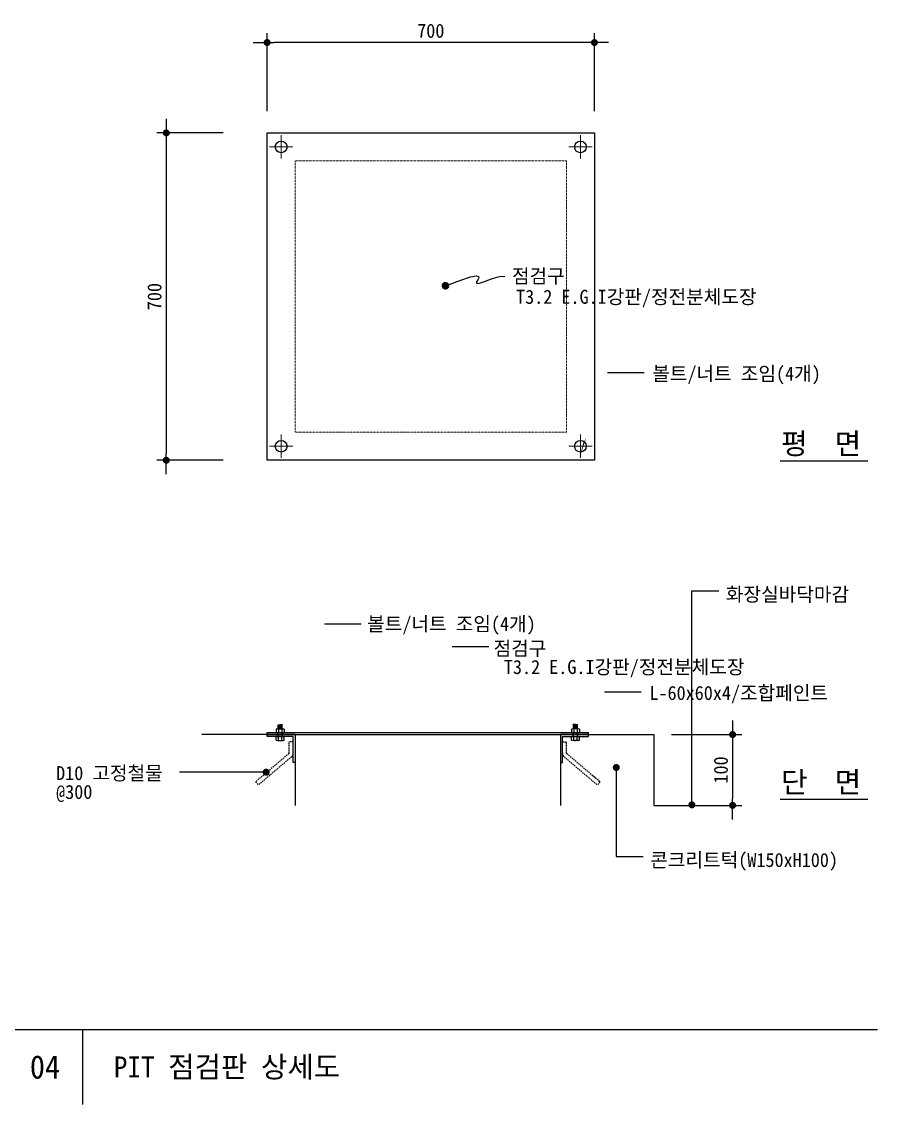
# Model space of a CAD drawing. Header units: millimetres. Extents: x 209 to 75467, y 6568 to 12199.
# Drawn here: x 5726 to 7556, y 9438 to 11753 of the extents above; entities that cross this region are included whole.
import ezdxf
from ezdxf.enums import TextEntityAlignment as Align

# ---------------------------------------------------------------- set-up
doc = ezdxf.new("R2010")
doc.units = ezdxf.units.MM
doc.header["$MEASUREMENT"] = 0
for name, pattern in [('CEN', [62, 60, -1, 0, -1]), ('HIDDEN', [0.375, 0.25, -0.125]), ('HIDDEN2', [0.1875, 0.125, -0.0625])]:
    doc.linetypes.add(name, pattern=pattern)
doc.layers.get('0').update_dxf_attribs({"linetype": 'CONTINUOUS'})
for name, color, linetype in [('313', 7, 'CONTINUOUS'), ('CA-ANNO-TEXT', 3, 'CONTINUOUS'), ('TABL', 7, 'CONTINUOUS')]:
    doc.layers.add(name, color=color, linetype=linetype)
for name, color, linetype, lineweight in [('A-CNTL', 1, 'CEN', 15), ('A-DIMS', 7, 'CONTINUOUS', 25), ('A-ELEV-LIN2', 7, 'CONTINUOUS', 25), ('A-MKXS-LEAD', 7, 'CONTINUOUS', 25), ('A-MKXS-TEXT1', 3, 'CONTINUOUS', 25), ('A-MKXX-SYMB', 7, 'CONTINUOUS', 25), ('A-XXXX-HID', 8, 'HIDDEN', 18), ('A-XXXX-SYMB', 7, 'CONTINUOUS', 25), ('A-XXXX-TXT1', 3, 'CONTINUOUS', 25)]:
    doc.layers.add(name, color=color, linetype=linetype, lineweight=lineweight)
doc.styles.add('HY울릉도L', font='H2GTRE.TTF')
doc.styles.add('돋움체', font='')
doc.styles.get('돋움체').set_extended_font_data('DotumChe')
doc.dimstyles.new('CDIM', dxfattribs={"dimtxt": 3, "dimasz": 1.5, "dimexe": 2, "dimexo": 1, "dimgap": 1, "dimtad": 1, "dimdec": 0, "dimrnd": 0.5, "dimzin": 0, "dimdsep": 32, "dimlunit": 6, "dimtxsty": 'HY울릉도L', "dimblk1": '_CIDOT', "dimblk2": '_CIDOT', "dimsah": 1, "dimcen": 5.5, "dimclrd": 2, "dimclre": 2, "dimclrt": 7, "dimadec": 0, "dimazin": 0, "dimtfac": 1, "dimtdec": 0, "dimtix": 1, "dimtmove": 2, "dimatfit": 1, "dimldrblk": '_CIDOT', "dimfxl": 1, "dimtolj": 1, "dimtzin": 0, "dimlwd": -1, "dimarcsym": 0})

# ---------------------------------------------------------------- blocks, each defined once
blk = doc.blocks.new('_CIDOT')
at = {"color": 0, "linetype": 'ByBlock'}
blk.add_line((2, 0), (-1, 0), dxfattribs=at)
at = {"color": 0, "linetype": 'ByBlock', "const_width": 0.5}
blk.add_lwpolyline([(-0.25, 0, 1), (0.25, 0, 1)], format="xyb", close=True, dxfattribs=at)
blk = doc.blocks.new('*D237')
at = {"layer": 'A-DIMS', "lineweight": -2, "transparency": 16777216}
for p, q in [((6251.441588510257, 11561.58150630106), (6251.441588510257, 11728.01573595043)), ((6951.441588510257, 11561.58150630106), (6951.441588510257, 11728.01573595043))]:
    blk.add_line(p, q, dxfattribs=at)
at = {"layer": 'A-DIMS', "transparency": 16777216}
blk.add_line((6936.441588510257, 11708.01573595043), (6266.441588510257, 11708.01573595043), dxfattribs=at)
at = {"layer": 'A-DIMS', "transparency": 16777216, "xscale": 15, "yscale": 15, "zscale": 15, "rotation": 180}
blk.add_blockref('_CIDOT', (6251.441588510257, 11708.01573595043), dxfattribs=at)
at = {"layer": 'A-DIMS', "transparency": 16777216, "xscale": 15, "yscale": 15, "zscale": 15}
blk.add_blockref('_CIDOT', (6951.441588510257, 11708.01573595043), dxfattribs=at)
at = {"layer": 'A-DIMS', "color": 3, "transparency": 16777216, "insert": (6601.441588510257, 11733.03570931927), "char_height": 30, "attachment_point": 5, "style": '돋움체'}
blk.add_mtext('\\A1;700', dxfattribs=at)
blk = doc.blocks.new('*D238')
at = {"layer": 'A-DIMS', "lineweight": -2, "transparency": 16777216}
for p, q in [((6157.322358892729, 11514.87962695996), (6015.671561087445, 11514.87962695996)), ((6157.322358892729, 10814.87962695996), (6015.671561087445, 10814.87962695996))]:
    blk.add_line(p, q, dxfattribs=at)
at = {"layer": 'A-DIMS', "transparency": 16777216}
blk.add_line((6035.671561087445, 11499.87962695996), (6035.671561087445, 10829.87962695996), dxfattribs=at)
at = {"layer": 'A-DIMS', "transparency": 16777216, "xscale": 15, "yscale": 15, "zscale": 15}
for p, rotation in [((6035.671561087445, 11514.87962695996), 90), ((6035.671561087445, 10814.87962695996), 270)]:
    blk.add_blockref('_CIDOT', p, dxfattribs=dict(at, rotation=rotation))
at = {"layer": 'A-DIMS', "color": 3, "transparency": 16777216, "insert": (6010.651587718602, 11164.87962695996), "char_height": 30, "attachment_point": 5, "rotation": 90, "style": '돋움체'}
blk.add_mtext('\\A1;700', dxfattribs=at)
blk = doc.blocks.new('*D258')
at = {"layer": 'A-DIMS', "lineweight": -2, "transparency": 16777216}
for p, q in [((7116.545801536246, 10228.43547978314), (7266.92439228524, 10228.43547978314)), ((7116.545801536246, 10077.04727249509), (7266.92439228524, 10077.04727249509))]:
    blk.add_line(p, q, dxfattribs=at)
at = {"layer": 'A-DIMS', "transparency": 16777216}
blk.add_line((7246.92439228524, 10213.43547978314), (7246.92439228524, 10092.04727249509), dxfattribs=at)
at = {"layer": 'A-DIMS', "transparency": 16777216, "xscale": 15, "yscale": 15, "zscale": 15}
for p, rotation in [((7246.92439228524, 10228.43547978314), 90), ((7246.92439228524, 10077.04727249509), 270)]:
    blk.add_blockref('_CIDOT', p, dxfattribs=dict(at, rotation=rotation))
at = {"layer": 'A-DIMS', "color": 3, "transparency": 16777216, "insert": (7221.904418916398, 10152.74137613911), "char_height": 30, "attachment_point": 5, "rotation": 90, "style": '돋움체'}
blk.add_mtext('\\A1;100', dxfattribs=at)

msp = doc.modelspace()

# ---------------------------------------------------------------- linework, layer by layer
at = {"layer": '313', "color": 7, "linetype": 'Continuous'}
for p, q in [((7078.223277635603, 10228.43547978314), (7078.223277635603, 10077.04727249509)), ((7078.223277635603, 10077.04727249509), (7187.540720419391, 10077.04727249509))]:
    msp.add_line(p, q, dxfattribs=at)
at = {"layer": 'A-CNTL'}
for p, q in [((6281.441588510257, 11509.87962695996), (6281.441588510257, 11459.87962695996)), ((6921.441588510257, 11509.87962695996), (6921.441588510257, 11459.87962695996)), ((6306.441588510257, 11484.87962695996), (6256.441588510257, 11484.87962695996)), ((6896.441588510257, 11484.87962695996), (6946.441588510257, 11484.87962695996)), ((6281.441588510257, 10819.87962695996), (6281.441588510257, 10869.87962695996)), ((6921.441588510257, 10819.87962695996), (6921.441588510257, 10869.87962695996)), ((6306.441588510257, 10844.87962695996), (6256.441588510257, 10844.87962695996)), ((6896.441588510257, 10844.87962695996), (6946.441588510257, 10844.87962695996))]:
    msp.add_line(p, q, dxfattribs=at)
at = {"layer": 'A-ELEV-LIN2'}
for p, q in [((6251.441588510257, 10814.87962695996), (6251.441588510257, 11514.87962695996)), ((6251.441588510257, 11514.87962695996), (6951.441588510257, 11514.87962695996)), ((6951.441588510257, 11514.87962695996), (6951.441588510257, 10814.87962695996)), ((6951.441588510257, 10814.87962695996), (6251.441588510257, 10814.87962695996)), ((6251.441588510257, 10232.93547978314), (6938.9113561513, 10232.93547978311)), ((6251.441588510257, 10228.43547978314), (6251.441588510257, 10232.93547978314)), ((6938.9113561513, 10228.43547978314), (6938.9113561513, 10232.93547978314)), ((6311.441588510257, 10228.43547978314), (6112.129667025954, 10228.43547978314)), ((6251.441588510257, 10228.43547978314), (6938.9113561513, 10228.43547978314)), ((6311.441588510257, 10228.43547978314), (6311.441588510257, 10077.04727249509)), ((6878.9113561513, 10228.43547978314), (6878.9113561513, 10077.04727249509)), ((6878.9113561513, 10228.43547978314), (7078.223277635603, 10228.43547978314))]:
    msp.add_line(p, q, dxfattribs=at)
for points in [[(6307.441588510257, 10224.43547978314), (6251.441588510257, 10224.43547978314), (6251.441588510257, 10228.43547978314), (6311.441588510257, 10228.43547978314), (6311.441588510257, 10168.43547978314), (6307.441588510257, 10168.43547978311)], [(6882.9113561513, 10224.43547978314), (6938.9113561513, 10224.43547978314), (6938.9113561513, 10228.43547978314), (6878.9113561513, 10228.43547978314), (6878.9113561513, 10168.43547978314), (6882.9113561513, 10168.43547978311)]]:
    msp.add_lwpolyline(points, close=True, dxfattribs=at)
for centre in [(6281.441588510257, 11484.87962695996), (6921.441588510257, 11484.87962695996), (6281.441588510257, 10844.87962695996), (6921.441588510257, 10844.87962695996)]:
    msp.add_circle(centre, 12.5, dxfattribs=at)
at = {"layer": 'A-MKXS-LEAD'}
for p, q in [((7057.716152158799, 11002.01397093653), (6979.083426263242, 11002.01397093653)), ((6452.873788077559, 10464.6462301969), (6374.241062182002, 10464.6462301969)), ((6725.911963463979, 10416.18482320106), (6647.279237568422, 10416.18482320106)), ((7051.309623222965, 10319.10374073721), (6972.676897327408, 10319.10374073721)), ((6249.400886497824, 10148.10922366678), (6063.831553283817, 10148.10922366678)), ((6249.45200770162, 10143.8489300211), (6255.45200770162, 10143.8489300211)), ((6249.45200770162, 10143.8489300211), (6255.45200770162, 10143.8489300211)), ((6249.45200770162, 10143.8489300211), (6255.45200770162, 10143.8489300211))]:
    msp.add_line(p, q, dxfattribs=at)
for points in [[(6632.807981050231, 11188.04118394999), (6665.392132195411, 11200.32658053845), (6686.623971194327, 11206.9581281491), (6698.704900898665, 11209.10739242415), (6703.836324160111, 11207.94593900578), (6704.219643830351, 11204.64533353619), (6702.056262761071, 11200.37714165755), (6699.547583803957, 11196.31292901208), (6698.895009810694, 11193.62426124195), (6701.782241828529, 11193.18108989811), (6707.822173686938, 11194.64691016655), (6716.10999741096, 11197.38360314197), (6725.740905025632, 11200.75304991911), (6735.810088555991, 11204.11713159269), (6745.412740027074, 11206.83772925745), (6753.644051463918, 11208.2767240081), (6759.599214891561, 11207.79599693937)], [(7159.850879790756, 10078.1580932619), (7159.850879790756, 10535.84492927838), (7217.175652554521, 10535.84492927838)], [(6998.171876248613, 10158.03238175953), (6998.171876248613, 9967.824563501701), (7055.496649012377, 9967.824563501701)]]:
    msp.add_lwpolyline(points, dxfattribs=at)
for points, const_width in [([(6628.661954122254, 11188.45539617686, 1), (6636.95400798566, 11187.62697171567, 1)], 8.00000000000138), ([(6994.422026248591, 10158.03238175953, 1), (7001.921726248635, 10158.03238175953, 1)], 7.499699999999716), ([(6249.400886497824, 10151.85922366678, -1), (6249.400886497824, 10144.35922366677, -1)], 7.499999999999714), ([(7156.101029790734, 10078.1580932619, 1), (7163.600729790778, 10078.1580932619, 1)], 7.499699999999716)]:
    msp.add_lwpolyline(points, format="xyb", close=True, dxfattribs=dict(at, const_width=const_width))
for points in [[(6927.68370740291, 10852.84408475785, 0, 10.02479346240255, 0), (6939.530586230459, 10880.48680202175, 0, 0, 0), (6979.083426263242, 11002.01397093653, 0, 0, 0)], [(6278.538450762113, 10241.34013688305, 0, 10.02479346240255, 0), (6290.385329589662, 10268.98285414694, 0, 0, 0), (6374.241062182002, 10464.6462301969, 0, 0, 0)], [(6567.691844752881, 10230.48090663092, 0, 10.02479346240255, 0), (6579.53872358043, 10258.12362389481, 0, 0, 0), (6647.279237568422, 10416.18482320106, 0, 0, 0)], [(6932.371171560291, 10225.05704728059, 0, 10.02479346240255, 0), (6944.218050387841, 10252.69976454449, 0, 0, 0), (6972.676897327408, 10319.10374073721, 0, 0, 0)]]:
    msp.add_lwpolyline(points, format="xyseb", dxfattribs=at)
at = {"layer": 'A-MKXX-SYMB'}
for p, q in [((7348.707875646847, 10813.62695405282), (7536.417808814404, 10813.62695405282)), ((7348.707875646847, 10089.97871014022), (7536.417808814404, 10089.97871014022))]:
    msp.add_line(p, q, dxfattribs=at)
at = {"layer": 'A-XXXX-HID'}
msp.add_lwpolyline([(6311.441588510257, 10874.87962695996), (6311.441588510257, 11454.87962695996), (6891.441588510257, 11454.87962695996), (6891.441588510257, 10874.87962695996)], close=True, dxfattribs=at)
at = {"layer": 'A-XXXX-SYMB', "linetype": 'ByBlock'}
for p, q in [((6270.941588510257, 10239.93547978314), (6270.941588510257, 10233.43547978314)), ((6273.441588510257, 10240.93547978311), (6285.441588510257, 10240.93547978311)), ((6274.941588510257, 10240.93547978311), (6274.941588510257, 10249.02260567173)), ((6275.441588510257, 10240.93547978311), (6275.441588510257, 10249.55279505099)), ((6275.941588510257, 10239.93547978314), (6275.941588510257, 10233.43547978314)), ((6282.941588510257, 10239.93547978314), (6282.941588510257, 10233.43547978314)), ((6283.441588510257, 10240.93547978311), (6283.441588510257, 10250.63232390891)), ((6283.941588510257, 10240.93547978311), (6283.941588510257, 10249.02260567173)), ((6287.941588510257, 10239.93547978314), (6287.941588510257, 10233.43547978314)), ((6902.4113561513, 10239.93547978314), (6902.4113561513, 10233.43547978314)), ((6916.9113561513, 10240.93547978311), (6904.9113561513, 10240.93547978311)), ((6905.9113561513, 10223.93547978317), (6905.9113561513, 10232.43547978314)), ((6915.4113561513, 10249.02260567173), (6906.4113561513, 10249.02260567173)), ((6906.4113561513, 10240.93547978311), (6906.4113561513, 10249.02260567173)), ((6915.4113561513, 10247.01745603758), (6906.4113561513, 10248.23192600275)), ((6915.4113561513, 10245.99824938248), (6906.4113561513, 10247.21271934768)), ((6915.4113561513, 10245.0123064034), (6906.4113561513, 10246.2267763686)), ((6915.4113561513, 10243.99309974834), (6906.4113561513, 10245.20756971353)), ((6915.4113561513, 10242.97389309327), (6906.4113561513, 10244.18836305847)), ((6915.4113561513, 10241.9546864382), (6906.4113561513, 10243.16915640337)), ((6915.4113561513, 10240.93547978311), (6906.4113561513, 10242.14994974831)), ((6907.858382295548, 10240.93547978311), (6906.4113561513, 10241.13074309324)), ((6906.4113561513, 10223.93547978317), (6906.4113561513, 10232.43547978314)), ((6914.9113561513, 10249.55279505099), (6906.9113561513, 10250.63232390891)), ((6906.9113561513, 10240.93547978311), (6906.9113561513, 10250.63232390891)), ((6907.4113561513, 10239.93547978314), (6907.4113561513, 10233.43547978314)), ((6915.4113561513, 10248.03666269264), (6908.104887431451, 10249.02260567173)), ((6914.4113561513, 10239.93547978314), (6914.4113561513, 10233.43547978314)), ((6914.9113561513, 10240.93547978311), (6914.9113561513, 10249.55279505099)), ((6915.4113561513, 10240.93547978311), (6915.4113561513, 10249.02260567173)), ((6915.4113561513, 10223.93547978317), (6915.4113561513, 10232.43547978314)), ((6915.9113561513, 10223.93547978317), (6915.9113561513, 10232.43547978314)), ((6919.4113561513, 10239.93547978314), (6919.4113561513, 10233.43547978314)), ((6270.941588510257, 10216.43547978314), (6270.941588510257, 10222.93547978314)), ((6273.441588510257, 10215.43547978317), (6285.441588510257, 10215.43547978317)), ((6275.941588510257, 10216.43547978317), (6275.941588510257, 10222.93547978314)), ((6282.941588510257, 10216.43547978317), (6282.941588510257, 10222.93547978314)), ((6287.941588510257, 10216.43547978314), (6287.941588510257, 10222.93547978314)), ((6902.4113561513, 10216.43547978314), (6902.4113561513, 10222.93547978314)), ((6916.9113561513, 10215.43547978317), (6904.9113561513, 10215.43547978317)), ((6907.4113561513, 10216.43547978317), (6907.4113561513, 10222.93547978314)), ((6914.4113561513, 10216.43547978317), (6914.4113561513, 10222.93547978314)), ((6919.4113561513, 10216.43547978314), (6919.4113561513, 10222.93547978314))]:
    msp.add_line(p, q, dxfattribs=at)
at = {"layer": 'A-XXXX-SYMB', "linetype": 'HIDDEN'}
for p, q in [((6274.441588510257, 10223.93547978317), (6274.441588510257, 10232.43547978314)), ((6274.941588510257, 10223.93547978317), (6274.941588510257, 10232.43547978314)), ((6283.941588510257, 10223.93547978317), (6283.941588510257, 10232.43547978314)), ((6284.441588510257, 10223.93547978317), (6284.441588510257, 10232.43547978314))]:
    msp.add_line(p, q, dxfattribs=at)
at = {"layer": 'A-XXXX-SYMB'}
for p, q in [((6274.941588510257, 10248.03666269264), (6282.248057229874, 10249.02260567173)), ((6274.941588510257, 10249.02260567173), (6283.941588510257, 10249.02260567173)), ((6274.941588510257, 10247.01745603758), (6283.941588510257, 10248.23192600275)), ((6274.941588510257, 10245.99824938248), (6283.941588510257, 10247.21271934768)), ((6274.941588510257, 10245.0123064034), (6283.941588510257, 10246.2267763686)), ((6274.941588510257, 10243.99309974834), (6283.941588510257, 10245.20756971353)), ((6274.941588510257, 10242.97389309327), (6283.941588510257, 10244.18836305847)), ((6274.941588510257, 10241.9546864382), (6283.941588510257, 10243.16915640337)), ((6274.941588510257, 10240.93547978311), (6283.941588510257, 10242.14994974831)), ((6275.441588510257, 10249.55279505099), (6283.441588510257, 10250.63232390891)), ((6282.49456236601, 10240.93547978311), (6283.941588510257, 10241.13074309324))]:
    msp.add_line(p, q, dxfattribs=at)
at = {"layer": 'A-XXXX-SYMB', "linetype": 'HIDDEN2', "ltscale": 25}
for p, q in [((6307.441588510257, 10212.58520816011), (6298.441588510257, 10212.58520816011)), ((6298.441588510257, 10188.59762135803), (6298.441588510257, 10212.58520816011)), ((6882.9113561513, 10212.58520816011), (6891.9113561513, 10212.58520816011)), ((6891.9113561513, 10188.59762135803), (6891.9113561513, 10212.58520816011))]:
    msp.add_line(p, q, dxfattribs=at)
for points in [[(6298.441588510257, 10188.59762135803, -0.2208262174062598), (6298.086909465223, 10187.83370980231), (6226.749551658249, 10127.57085407249), (6232.55744025387, 10120.69565007111)], [(6307.441588510257, 10188.59762135803, -0.2208262174053578), (6303.894798060843, 10180.95850580093), (6232.55744025387, 10120.69565007111)], [(6882.9113561513, 10188.59762135803, 0.2208262174053578), (6886.458146600482, 10180.95850580093), (6957.795504407688, 10120.69565007111)], [(6891.9113561513, 10188.59762135803, 0.2208262174062598), (6892.266035196102, 10187.83370980231), (6963.603393003308, 10127.57085407249), (6957.795504407688, 10120.69565007111)]]:
    msp.add_lwpolyline(points, format="xyb", dxfattribs=at)
at = {"layer": 'A-XXXX-SYMB', "linetype": 'ByBlock'}
for centre, radius, start, end in [((6273.441588510257, 10237.31047978311), 3.625000000013172, 46.39718102793248, 133.6028189720675), ((6273.441588510257, 10236.06047978317), 3.625000000013172, 226.3971810279325, 313.6028189720675), ((6279.441588510257, 10234.31047978311), 6.62500000001469, 58.10920820086992, 121.8907917991301), ((6279.441588510257, 10239.06047978317), 6.62500000001469, 238.1092082008699, 301.8907917991301), ((6285.441588510257, 10237.31047978311), 3.625000000015806, 46.39718102793248, 133.6028189720675), ((6285.441588510257, 10236.06047978317), 3.625000000015806, 226.3971810279325, 313.6028189720675), ((6904.9113561513, 10237.31047978311), 3.625000000015806, 46.39718102793248, 133.6028189720675), ((6904.9113561513, 10236.06047978317), 3.625000000015806, 226.3971810279325, 313.6028189720675), ((6910.9113561513, 10234.31047978311), 6.62500000001469, 58.10920820086992, 121.8907917991301), ((6910.9113561513, 10239.06047978317), 6.62500000001469, 238.1092082008699, 301.8907917991301), ((6916.9113561513, 10237.31047978311), 3.625000000013172, 46.39718102793248, 133.6028189720675), ((6916.9113561513, 10236.06047978317), 3.625000000013172, 226.3971810279325, 313.6028189720675), ((6273.441588510257, 10220.31047978314), 3.625000000013172, 46.39718102793248, 133.6028189720675), ((6273.441588510257, 10219.06047978317), 3.625000000013172, 226.3971810279325, 313.6028189720675), ((6279.441588510257, 10217.31047978314), 6.62500000001469, 58.10920820086992, 121.8907917991301), ((6279.441588510257, 10222.06047978317), 6.62500000001469, 238.1092082008699, 301.8907917991301), ((6285.441588510257, 10220.31047978311), 3.625000000015806, 46.39718102793248, 133.6028189720675), ((6285.441588510257, 10219.06047978317), 3.625000000015806, 226.3971810279325, 313.6028189720675), ((6904.9113561513, 10220.31047978311), 3.625000000015806, 46.39718102793248, 133.6028189720675), ((6904.9113561513, 10219.06047978317), 3.625000000015806, 226.3971810279325, 313.6028189720675), ((6910.9113561513, 10217.31047978314), 6.62500000001469, 58.10920820086992, 121.8907917991301), ((6910.9113561513, 10222.06047978317), 6.62500000001469, 238.1092082008699, 301.8907917991301), ((6916.9113561513, 10220.31047978314), 3.625000000013172, 46.39718102793248, 133.6028189720675), ((6916.9113561513, 10219.06047978317), 3.625000000013172, 226.3971810279325, 313.6028189720675)]:
    msp.add_arc(centre, radius, start, end, dxfattribs=at)
at = {"layer": 'TABL'}
msp.add_line((208.9999998360872, 9597.80939553099), (7556.49999409914, 9597.809395531003), dxfattribs=at)
msp.add_lwpolyline([(5856.304827024898, 9597.809395531), (5856.304827024898, 9437.809395531292)], dxfattribs=at)

# ---------------------------------------------------------------- texts
at = {"layer": 'A-MKXS-TEXT1', "style": '돋움체'}
for s, p in [('점검구', (6775.014794532297, 11193.75456641683)), ('화장실바닥마감', (7232.481935850108, 10513.3147504257)), ('점검구', (6735.722127173678, 10397.56553969809)), ('D10 고정철물', (5800.124835674214, 10131.08321783997)), ('@300', (5800.124835674214, 10090.79845299039)), ('콘크리트턱(W150xH100)', (7070.802932307965, 9945.294384649012))]:
    msp.add_text(s, height=30, dxfattribs=at).set_placement(p)
for p in [(7041.060867848129, 11162.70553417808), (7014.966352794167, 10371.21339062773)]:
    msp.add_text('T3.2 E.G.I강판/정전분체도장', height=30, dxfattribs=at).set_placement(p, align=Align.MIDDLE)
for s, height, p in [('볼트/너트 조임(4개)', 30, (7075.071315235218, 11000.23600341859)), ('볼트/너트 조임(4개)', 30, (6465.442697764396, 10465.10468829242)), ('L-60x60x4/조합페인트', 30, (7068.95098086245, 10317.40883983832)), ('PIT 점검판 상세도', 45, (5923.556699822948, 9517.809395531149))]:
    msp.add_text(s, height=height, dxfattribs=at).set_placement(p, align=Align.MIDDLE_LEFT)
at = {"layer": 'A-XXXX-TXT1', "style": '돋움체'}
for s, p in [('평  면', (7350.720453791284, 10827.9336184883)), ('단  면', (7350.720453791284, 10104.28537457571))]:
    msp.add_text(s, height=45, dxfattribs=at).set_placement(p)
at = {"layer": 'CA-ANNO-TEXT', "style": '돋움체'}
msp.add_text('04', height=50, dxfattribs=at).set_placement((5776.304827024898, 9517.809395531145), align=Align.MIDDLE_CENTER)

# ---------------------------------------------------------------- dimensions: what is measured, and where the dimension line sits
at = {"layer": 'A-DIMS'}
dim = msp.add_linear_dim(base=(6251.441588510257, 11708.01573595043), p1=(6951.441588510257, 11551.58150630106), p2=(6251.441588510257, 11551.58150630106), text='700', dimstyle='CDIM', override={"dimscale": 10, "dimtxsty": '돋움체', "dimclrd": 256, "dimclre": 256, "dimclrt": 3}, dxfattribs=at)
dim.commit()
dim.dimension.update_dxf_attribs({"geometry": '*D237', "text_midpoint": (6601.441588510257, 11733.03570931927)})
dim = msp.add_linear_dim(base=(6035.671561087445, 10814.87962695996), p1=(6167.322358892729, 11514.87962695996), p2=(6167.322358892729, 10814.87962695996), angle=90, text='700', dimstyle='CDIM', override={"dimscale": 10, "dimtxsty": '돋움체', "dimclrd": 256, "dimclre": 256, "dimclrt": 3}, dxfattribs=at)
dim.commit()
dim.dimension.update_dxf_attribs({"geometry": '*D238', "text_midpoint": (6010.651587718602, 11164.87962695996)})
dim = msp.add_aligned_dim(p1=(7106.545801536246, 10228.43547978314), p2=(7106.545801536246, 10077.04727249509), distance=140.3785907489946, text='100', dimstyle='CDIM', override={"dimscale": 10, "dimtxsty": '돋움체', "dimclrd": 256, "dimclre": 256, "dimclrt": 3}, dxfattribs=at)
dim.commit()
dim.dimension.update_dxf_attribs({"geometry": '*D258', "text_midpoint": (7221.904418916398, 10152.74137613911)})

doc.saveas('drawing.dxf')
